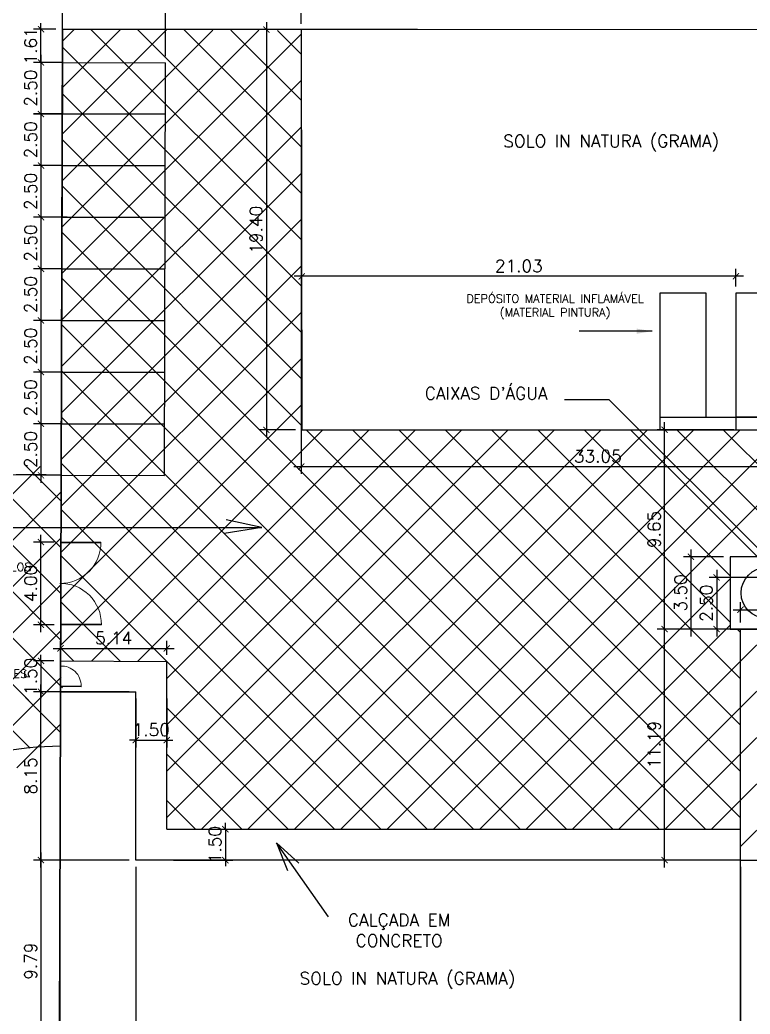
# Model space of a CAD drawing. Header units: millimetres. Extents: x 260 to 453, y 660 to 898.
# Drawn here: x 313.13 to 348.49, y 823.39 to 871.54 of the extents above; entities that cross this region are included whole.
import ezdxf

# ---------------------------------------------------------------- set-up
doc = ezdxf.new("R2010")
doc.units = ezdxf.units.MM
for name, pattern in [('CENTER2', [1.125, 0.75, -0.125, 0.125, -0.125]), ('CONTINU', [0]), ('JIS_02_2.0', [3, 2, -1])]:
    doc.linetypes.add(name, pattern=pattern)
for name, color, linetype in [('AR_COTAS', 1, 'Continuous'), ('AR_SÍMBOLOS', 1, 'Continuous'), ('CANT-PISO', 1, 'Continuous'), ('CANT-PISO CARROCAVEL COM TERRAPLENAGEM', 2, 'Continuous'), ('CANT-PROJ', 252, 'JIS_02_2.0'), ('T-TAPUME', 4, 'TAPUME'), ('texto', 2, 'Continuous')]:
    doc.layers.add(name, color=color, linetype=linetype)
doc.layers.add('CERCA', color=4, linetype='CENTER2', lineweight=30)
doc.layers.add('PORTAS', color=2, linetype='Continuous', lineweight=0)
doc.styles.add('ROMANS', font='romans.shx')
doc.linetypes.add('TAPUME', pattern='A,0.55,-0.15,["/",Standard,S=0.1,R=0,X=-0.025,Y=-0.05],-0.25', length=0.95)
doc.dimstyles.new('ESCALA 1.200', dxfattribs={"dimtxt": 0.6, "dimasz": 0.3, "dimexe": 0.36, "dimexo": 0.32, "dimgap": 0.2, "dimtad": 1, "dimzin": 4, "dimdsep": 46, "dimtxsty": 'ROMANS', "dimblk": 'ARCHTICK', "dimcen": 1.25, "dimdle": 0.36, "dimclrd": 256, "dimclre": 256, "dimclrt": 2, "dimazin": 0, "dimtfac": 1, "dimtix": 1, "dimtmove": 2, "dimatfit": 0, "dimldrblk": 'ARCHTICK', "dimfxl": 1, "dimtolj": 1, "dimtzin": 0, "dimlwd": -1, "dimlwe": -1, "dimarcsym": 0})

# ---------------------------------------------------------------- blocks, each defined once
blk = doc.blocks.new('_ArchTick')
at = {"color": 0, "const_width": 0.15}
blk.add_lwpolyline([(-0.5, -0.5), (0.5, 0.5)], dxfattribs=at)
blk = doc.blocks.new('*D223')
at = {"layer": 'AR_COTAS', "transparency": 16777216}
for p, q in [((314.153, 840.495), (314.153, 840.795)), ((314.78, 840.495), (313.793, 840.495)), ((314.153, 840.495), (314.153, 838.995)), ((314.78, 838.995), (313.793, 838.995)), ((314.153, 838.995), (314.153, 838.695))]:
    blk.add_line(p, q, dxfattribs=at)
at = {"layer": 'Defpoints', "color": 0, "transparency": 16777216}
for p in [(315.1, 840.495), (314.153, 838.995), (315.1, 838.995)]:
    blk.add_point(p, dxfattribs=at)
at = {"layer": 'AR_COTAS', "transparency": 16777216, "xscale": 0.3, "yscale": 0.3, "zscale": 0.3}
for p, rotation in [((314.153, 840.495), 270), ((314.153, 838.995), 90)]:
    blk.add_blockref('_ArchTick', p, dxfattribs=dict(at, rotation=rotation))
at = {"layer": 'AR_COTAS', "color": 2, "transparency": 16777216, "insert": (313.653, 839.745), "char_height": 0.6, "attachment_point": 5, "rotation": 90, "style": 'ROMANS'}
blk.add_mtext('\\A1;1.50', dxfattribs=at)
blk = doc.blocks.new('*D224')
at = {"layer": 'AR_COTAS', "transparency": 16777216}
for p, q in [((314.153, 841.886), (314.153, 846.606)), ((314.798, 846.246), (313.793, 846.246)), ((314.785, 842.246), (313.793, 842.246))]:
    blk.add_line(p, q, dxfattribs=at)
at = {"layer": 'Defpoints', "color": 0, "transparency": 16777216}
for p in [(314.153, 846.246), (315.118, 846.246), (315.105, 842.246)]:
    blk.add_point(p, dxfattribs=at)
at = {"layer": 'AR_COTAS', "transparency": 16777216, "xscale": 0.3, "yscale": 0.3, "zscale": 0.3}
for p, rotation in [((314.153, 846.246), 90), ((314.153, 842.246), 270)]:
    blk.add_blockref('_ArchTick', p, dxfattribs=dict(at, rotation=rotation))
at = {"layer": 'AR_COTAS', "color": 2, "transparency": 16777216, "insert": (313.653, 844.246), "char_height": 0.6, "attachment_point": 5, "rotation": 90, "style": 'ROMANS'}
blk.add_mtext('\\A1;4.00', dxfattribs=at)
blk = doc.blocks.new('*D203')
at = {"layer": 'AR_COTAS', "transparency": 16777216}
for p, q in [((314.152, 869.842), (314.152, 866.622)), ((315.15, 869.482), (313.792, 869.482)), ((315.142, 866.982), (313.792, 866.982))]:
    blk.add_line(p, q, dxfattribs=at)
at = {"layer": 'Defpoints', "color": 0, "transparency": 16777216}
for p in [(315.47, 869.482), (314.152, 866.982), (315.462, 866.982)]:
    blk.add_point(p, dxfattribs=at)
at = {"layer": 'AR_COTAS', "transparency": 16777216, "xscale": 0.3, "yscale": 0.3, "zscale": 0.3}
for p, rotation in [((314.152, 869.482), 90), ((314.152, 866.982), 270)]:
    blk.add_blockref('_ArchTick', p, dxfattribs=dict(at, rotation=rotation))
at = {"layer": 'AR_COTAS', "color": 2, "transparency": 16777216, "insert": (313.652, 868.232), "char_height": 0.6, "attachment_point": 5, "rotation": 90, "style": 'ROMANS'}
blk.add_mtext('\\A1;2.50', dxfattribs=at)
blk = doc.blocks.new('*D204')
at = {"layer": 'AR_COTAS', "transparency": 16777216}
for p, q in [((314.153, 867.34), (314.153, 864.12)), ((315.143, 866.98), (313.793, 866.98)), ((315.143, 864.48), (313.793, 864.48))]:
    blk.add_line(p, q, dxfattribs=at)
at = {"layer": 'Defpoints', "color": 0, "transparency": 16777216}
for p in [(315.463, 866.98), (314.153, 864.48), (315.463, 864.48)]:
    blk.add_point(p, dxfattribs=at)
at = {"layer": 'AR_COTAS', "transparency": 16777216, "xscale": 0.3, "yscale": 0.3, "zscale": 0.3}
for p, rotation in [((314.153, 866.98), 90), ((314.153, 864.48), 270)]:
    blk.add_blockref('_ArchTick', p, dxfattribs=dict(at, rotation=rotation))
at = {"layer": 'AR_COTAS', "color": 2, "transparency": 16777216, "insert": (313.653, 865.73), "char_height": 0.6, "attachment_point": 5, "rotation": 90, "style": 'ROMANS'}
blk.add_mtext('\\A1;2.50', dxfattribs=at)
blk = doc.blocks.new('*D205')
at = {"layer": 'AR_COTAS', "transparency": 16777216}
for p, q in [((314.152, 864.842), (314.152, 861.621)), ((315.134, 864.482), (313.792, 864.482)), ((315.416, 861.981), (313.792, 861.981))]:
    blk.add_line(p, q, dxfattribs=at)
at = {"layer": 'Defpoints', "color": 0, "transparency": 16777216}
for p in [(315.454, 864.482), (314.152, 861.981), (315.736, 861.981)]:
    blk.add_point(p, dxfattribs=at)
at = {"layer": 'AR_COTAS', "transparency": 16777216, "xscale": 0.3, "yscale": 0.3, "zscale": 0.3}
for p, rotation in [((314.152, 864.482), 90), ((314.152, 861.981), 270)]:
    blk.add_blockref('_ArchTick', p, dxfattribs=dict(at, rotation=rotation))
at = {"layer": 'AR_COTAS', "color": 2, "transparency": 16777216, "insert": (313.652, 863.232), "char_height": 0.6, "attachment_point": 5, "rotation": 90, "style": 'ROMANS'}
blk.add_mtext('\\A1;2.50', dxfattribs=at)
blk = doc.blocks.new('*D206')
at = {"layer": 'AR_COTAS', "transparency": 16777216}
for p, q in [((315.135, 861.98), (313.793, 861.98)), ((314.153, 862.34), (314.153, 859.12)), ((315.135, 859.48), (313.793, 859.48))]:
    blk.add_line(p, q, dxfattribs=at)
at = {"layer": 'Defpoints', "color": 0, "transparency": 16777216}
for p in [(315.455, 861.98), (314.153, 859.48), (315.455, 859.48)]:
    blk.add_point(p, dxfattribs=at)
at = {"layer": 'AR_COTAS', "transparency": 16777216, "xscale": 0.3, "yscale": 0.3, "zscale": 0.3}
for p, rotation in [((314.153, 861.98), 90), ((314.153, 859.48), 270)]:
    blk.add_blockref('_ArchTick', p, dxfattribs=dict(at, rotation=rotation))
at = {"layer": 'AR_COTAS', "color": 2, "transparency": 16777216, "insert": (313.653, 860.73), "char_height": 0.6, "attachment_point": 5, "rotation": 90, "style": 'ROMANS'}
blk.add_mtext('\\A1;2.50', dxfattribs=at)
blk = doc.blocks.new('*D207')
at = {"layer": 'AR_COTAS', "transparency": 16777216}
for p, q in [((314.152, 859.842), (314.152, 856.622)), ((315.119, 859.482), (313.792, 859.482)), ((315.111, 856.982), (313.792, 856.982))]:
    blk.add_line(p, q, dxfattribs=at)
at = {"layer": 'Defpoints', "color": 0, "transparency": 16777216}
for p in [(315.439, 859.482), (314.152, 856.982), (315.431, 856.982)]:
    blk.add_point(p, dxfattribs=at)
at = {"layer": 'AR_COTAS', "transparency": 16777216, "xscale": 0.3, "yscale": 0.3, "zscale": 0.3}
for p, rotation in [((314.152, 859.482), 90), ((314.152, 856.982), 270)]:
    blk.add_blockref('_ArchTick', p, dxfattribs=dict(at, rotation=rotation))
at = {"layer": 'AR_COTAS', "color": 2, "transparency": 16777216, "insert": (313.652, 858.232), "char_height": 0.6, "attachment_point": 5, "rotation": 90, "style": 'ROMANS'}
blk.add_mtext('\\A1;2.50', dxfattribs=at)
blk = doc.blocks.new('*D208')
at = {"layer": 'AR_COTAS', "transparency": 16777216}
for p, q in [((314.152, 857.342), (314.152, 854.122)), ((315.111, 856.982), (313.792, 856.982)), ((315.104, 854.482), (313.792, 854.482))]:
    blk.add_line(p, q, dxfattribs=at)
at = {"layer": 'Defpoints', "color": 0, "transparency": 16777216}
for p in [(315.431, 856.982), (314.152, 854.482), (315.424, 854.482)]:
    blk.add_point(p, dxfattribs=at)
at = {"layer": 'AR_COTAS', "transparency": 16777216, "xscale": 0.3, "yscale": 0.3, "zscale": 0.3}
for p, rotation in [((314.152, 856.982), 90), ((314.152, 854.482), 270)]:
    blk.add_blockref('_ArchTick', p, dxfattribs=dict(at, rotation=rotation))
at = {"layer": 'AR_COTAS', "color": 2, "transparency": 16777216, "insert": (313.652, 855.732), "char_height": 0.6, "attachment_point": 5, "rotation": 90, "style": 'ROMANS'}
blk.add_mtext('\\A1;2.50', dxfattribs=at)
blk = doc.blocks.new('*D209')
at = {"layer": 'AR_COTAS', "transparency": 16777216}
for p, q in [((314.152, 854.842), (314.152, 851.622)), ((315.104, 854.482), (313.792, 854.482)), ((315.096, 851.982), (313.792, 851.982))]:
    blk.add_line(p, q, dxfattribs=at)
at = {"layer": 'Defpoints', "color": 0, "transparency": 16777216}
for p in [(315.424, 854.482), (314.152, 851.982), (315.416, 851.982)]:
    blk.add_point(p, dxfattribs=at)
at = {"layer": 'AR_COTAS', "transparency": 16777216, "xscale": 0.3, "yscale": 0.3, "zscale": 0.3}
for p, rotation in [((314.152, 854.482), 90), ((314.152, 851.982), 270)]:
    blk.add_blockref('_ArchTick', p, dxfattribs=dict(at, rotation=rotation))
at = {"layer": 'AR_COTAS', "color": 2, "transparency": 16777216, "insert": (313.652, 853.232), "char_height": 0.6, "attachment_point": 5, "rotation": 90, "style": 'ROMANS'}
blk.add_mtext('\\A1;2.50', dxfattribs=at)
blk = doc.blocks.new('*D210')
at = {"layer": 'AR_COTAS', "transparency": 16777216}
for p, q in [((314.152, 852.342), (314.152, 849.122)), ((315.096, 851.982), (313.792, 851.982)), ((315.088, 849.482), (313.792, 849.482))]:
    blk.add_line(p, q, dxfattribs=at)
at = {"layer": 'Defpoints', "color": 0, "transparency": 16777216}
for p in [(315.416, 851.982), (314.152, 849.482), (315.408, 849.482)]:
    blk.add_point(p, dxfattribs=at)
at = {"layer": 'AR_COTAS', "transparency": 16777216, "xscale": 0.3, "yscale": 0.3, "zscale": 0.3}
for p, rotation in [((314.152, 851.982), 90), ((314.152, 849.482), 270)]:
    blk.add_blockref('_ArchTick', p, dxfattribs=dict(at, rotation=rotation))
at = {"layer": 'AR_COTAS', "color": 2, "transparency": 16777216, "insert": (313.652, 850.732), "char_height": 0.6, "attachment_point": 5, "rotation": 90, "style": 'ROMANS'}
blk.add_mtext('\\A1;2.50', dxfattribs=at)
blk = doc.blocks.new('*D211')
at = {"layer": 'AR_COTAS', "transparency": 16777216}
for p, q in [((314.829, 872.636), (320.549, 872.636)), ((315.189, 869.801), (315.189, 872.996)), ((320.189, 869.786), (320.189, 872.996))]:
    blk.add_line(p, q, dxfattribs=at)
at = {"layer": 'Defpoints', "color": 0, "transparency": 16777216}
for p in [(320.189, 872.636), (315.189, 869.481), (320.189, 869.466)]:
    blk.add_point(p, dxfattribs=at)
at = {"layer": 'AR_COTAS', "transparency": 16777216, "xscale": 0.3, "yscale": 0.3, "zscale": 0.3, "rotation": 180}
blk.add_blockref('_ArchTick', (315.189, 872.636), dxfattribs=at)
at = {"layer": 'AR_COTAS', "transparency": 16777216, "xscale": 0.3, "yscale": 0.3, "zscale": 0.3}
blk.add_blockref('_ArchTick', (320.189, 872.636), dxfattribs=at)
at = {"layer": 'AR_COTAS', "color": 2, "transparency": 16777216, "insert": (317.689, 873.136), "char_height": 0.6, "attachment_point": 5, "style": 'ROMANS'}
blk.add_mtext('\\A1;5.00', dxfattribs=at)
blk = doc.blocks.new('*D225')
at = {"layer": 'AR_COTAS', "transparency": 16777216}
for p, q in [((314.874, 871.086), (313.793, 871.086)), ((314.153, 871.086), (314.153, 871.386)), ((314.153, 869.48), (314.153, 871.086)), ((315.151, 869.48), (313.793, 869.48)), ((314.153, 869.48), (314.153, 869.18))]:
    blk.add_line(p, q, dxfattribs=at)
at = {"layer": 'Defpoints', "color": 0, "transparency": 16777216}
for p in [(314.153, 871.086), (315.194, 871.086), (315.471, 869.48)]:
    blk.add_point(p, dxfattribs=at)
at = {"layer": 'AR_COTAS', "transparency": 16777216, "xscale": 0.3, "yscale": 0.3, "zscale": 0.3}
for p, rotation in [((314.153, 871.086), 270), ((314.153, 869.48), 90)]:
    blk.add_blockref('_ArchTick', p, dxfattribs=dict(at, rotation=rotation))
at = {"layer": 'AR_COTAS', "color": 2, "transparency": 16777216, "insert": (313.653, 870.283), "char_height": 0.6, "attachment_point": 5, "rotation": 90, "style": 'ROMANS'}
blk.add_mtext('\\A1;1.61', dxfattribs=at)
blk = doc.blocks.new('*D229')
at = {"layer": 'AR_COTAS', "transparency": 16777216}
for p, q in [((325.069, 871.435), (325.069, 851.317)), ((326.432, 871.075), (324.709, 871.075)), ((326.471, 851.677), (324.709, 851.677))]:
    blk.add_line(p, q, dxfattribs=at)
at = {"layer": 'Defpoints', "color": 0, "transparency": 16777216}
for p in [(326.752, 871.075), (325.069, 851.677), (326.791, 851.677)]:
    blk.add_point(p, dxfattribs=at)
at = {"layer": 'AR_COTAS', "transparency": 16777216, "xscale": 0.3, "yscale": 0.3, "zscale": 0.3}
for p, rotation in [((325.069, 871.075), 90), ((325.069, 851.677), 270)]:
    blk.add_blockref('_ArchTick', p, dxfattribs=dict(at, rotation=rotation))
at = {"layer": 'AR_COTAS', "color": 2, "transparency": 16777216, "insert": (324.569, 861.376), "char_height": 0.6, "attachment_point": 5, "rotation": 90, "style": 'ROMANS'}
blk.add_mtext('\\A1;19.40', dxfattribs=at)
blk = doc.blocks.new('*D230')
at = {"layer": 'AR_COTAS', "transparency": 16777216}
for p, q in [((326.752, 870.707), (326.752, 849.547)), ((359.802, 851.361), (359.802, 849.547)), ((326.392, 849.907), (360.162, 849.907))]:
    blk.add_line(p, q, dxfattribs=at)
at = {"layer": 'Defpoints', "color": 0, "transparency": 16777216}
for p in [(326.752, 871.027), (359.802, 851.681, 0.4), (359.802, 849.907)]:
    blk.add_point(p, dxfattribs=at)
at = {"layer": 'AR_COTAS', "transparency": 16777216, "xscale": 0.3, "yscale": 0.3, "zscale": 0.3, "rotation": 180}
blk.add_blockref('_ArchTick', (326.752, 849.907), dxfattribs=at)
at = {"layer": 'AR_COTAS', "transparency": 16777216, "xscale": 0.3, "yscale": 0.3, "zscale": 0.3}
blk.add_blockref('_ArchTick', (359.802, 849.907), dxfattribs=at)
at = {"layer": 'AR_COTAS', "color": 2, "transparency": 16777216, "insert": (341.115, 850.407), "char_height": 0.6, "attachment_point": 5, "style": 'ROMANS'}
blk.add_mtext('\\A1;33.05', dxfattribs=at)
blk = doc.blocks.new('*D215')
at = {"layer": 'AR_COTAS', "transparency": 16777216}
for p, q in [((315.194, 871.406), (315.194, 874.606)), ((326.752, 871.347), (326.752, 874.606)), ((314.834, 874.246), (327.112, 874.246))]:
    blk.add_line(p, q, dxfattribs=at)
at = {"layer": 'Defpoints', "color": 0, "transparency": 16777216}
for p in [(326.752, 874.246), (315.194, 871.086), (326.752, 871.027)]:
    blk.add_point(p, dxfattribs=at)
at = {"layer": 'AR_COTAS', "transparency": 16777216, "xscale": 0.3, "yscale": 0.3, "zscale": 0.3, "rotation": 180}
blk.add_blockref('_ArchTick', (315.194, 874.246), dxfattribs=at)
at = {"layer": 'AR_COTAS', "transparency": 16777216, "xscale": 0.3, "yscale": 0.3, "zscale": 0.3}
blk.add_blockref('_ArchTick', (326.752, 874.246), dxfattribs=at)
at = {"layer": 'AR_COTAS', "color": 2, "transparency": 16777216, "insert": (320.973, 874.746), "char_height": 0.6, "attachment_point": 5, "style": 'ROMANS'}
blk.add_mtext('\\A1;11.56', dxfattribs=at)
blk = doc.blocks.new('*D216')
at = {"layer": 'AR_COTAS', "transparency": 16777216}
for p, q in [((319.829, 872.636), (327.112, 872.636)), ((320.189, 869.786), (320.189, 872.996)), ((326.752, 871.349), (326.752, 872.996))]:
    blk.add_line(p, q, dxfattribs=at)
at = {"layer": 'Defpoints', "color": 0, "transparency": 16777216}
for p in [(326.752, 872.636), (326.752, 871.029), (320.189, 869.466)]:
    blk.add_point(p, dxfattribs=at)
at = {"layer": 'AR_COTAS', "transparency": 16777216, "xscale": 0.3, "yscale": 0.3, "zscale": 0.3, "rotation": 180}
blk.add_blockref('_ArchTick', (320.189, 872.636), dxfattribs=at)
at = {"layer": 'AR_COTAS', "transparency": 16777216, "xscale": 0.3, "yscale": 0.3, "zscale": 0.3}
blk.add_blockref('_ArchTick', (326.752, 872.636), dxfattribs=at)
at = {"layer": 'AR_COTAS', "color": 2, "transparency": 16777216, "insert": (323.47, 873.136), "char_height": 0.6, "attachment_point": 5, "style": 'ROMANS'}
blk.add_mtext('\\A1;6.56', dxfattribs=at)
blk = doc.blocks.new('*D218')
at = {"layer": 'AR_COTAS', "transparency": 16777216}
for p, q in [((318.744, 830.526), (318.744, 819.097)), ((348.026, 830.526), (348.026, 819.097)), ((318.384, 819.457), (348.386, 819.457))]:
    blk.add_line(p, q, dxfattribs=at)
at = {"layer": 'Defpoints', "color": 0, "transparency": 16777216}
for p in [(318.744, 830.846), (348.026, 830.846, -597.522), (348.026, 819.457)]:
    blk.add_point(p, dxfattribs=at)
at = {"layer": 'AR_COTAS', "transparency": 16777216, "xscale": 0.3, "yscale": 0.3, "zscale": 0.3, "rotation": 180}
blk.add_blockref('_ArchTick', (318.744, 819.457), dxfattribs=at)
at = {"layer": 'AR_COTAS', "transparency": 16777216, "xscale": 0.3, "yscale": 0.3, "zscale": 0.3}
blk.add_blockref('_ArchTick', (348.026, 819.457), dxfattribs=at)
at = {"layer": 'AR_COTAS', "color": 2, "transparency": 16777216, "insert": (333.385, 819.957), "char_height": 0.6, "attachment_point": 5, "style": 'ROMANS'}
blk.add_mtext('\\A1;29.28', dxfattribs=at)
blk = doc.blocks.new('*D239')
at = {"layer": 'AR_COTAS', "transparency": 16777216}
for p, q in [((315.07, 830.466), (315.07, 819.097)), ((318.744, 830.526), (318.744, 819.097)), ((319.104, 819.457), (314.71, 819.457))]:
    blk.add_line(p, q, dxfattribs=at)
at = {"layer": 'Defpoints', "color": 0, "transparency": 16777216}
for p in [(315.07, 830.786), (318.744, 830.846), (315.07, 819.457)]:
    blk.add_point(p, dxfattribs=at)
at = {"layer": 'AR_COTAS', "transparency": 16777216, "xscale": 0.3, "yscale": 0.3, "zscale": 0.3, "rotation": 180}
blk.add_blockref('_ArchTick', (315.07, 819.457), dxfattribs=at)
at = {"layer": 'AR_COTAS', "transparency": 16777216, "xscale": 0.3, "yscale": 0.3, "zscale": 0.3}
blk.add_blockref('_ArchTick', (318.744, 819.457), dxfattribs=at)
at = {"layer": 'AR_COTAS', "color": 2, "transparency": 16777216, "insert": (316.907, 819.957), "char_height": 0.6, "attachment_point": 5, "style": 'ROMANS'}
blk.add_mtext('\\A1;3.67', dxfattribs=at)
blk = doc.blocks.new('*D240')
at = {"layer": 'AR_COTAS', "transparency": 16777216}
for p, q in [((314.153, 830.486), (314.153, 839.355)), ((318.424, 838.995), (313.793, 838.995)), ((318.424, 830.846), (313.793, 830.846))]:
    blk.add_line(p, q, dxfattribs=at)
at = {"layer": 'Defpoints', "color": 0, "transparency": 16777216}
for p in [(314.153, 838.995), (318.744, 838.995), (318.744, 830.846)]:
    blk.add_point(p, dxfattribs=at)
at = {"layer": 'AR_COTAS', "transparency": 16777216, "xscale": 0.3, "yscale": 0.3, "zscale": 0.3}
for p, rotation in [((314.153, 838.995), 90), ((314.153, 830.846), 270)]:
    blk.add_blockref('_ArchTick', p, dxfattribs=dict(at, rotation=rotation))
at = {"layer": 'AR_COTAS', "color": 2, "transparency": 16777216, "insert": (313.653, 834.921), "char_height": 0.6, "attachment_point": 5, "rotation": 90, "style": 'ROMANS'}
blk.add_mtext('\\A1;8.15', dxfattribs=at)
blk = doc.blocks.new('*D241')
at = {"layer": 'AR_COTAS', "transparency": 16777216}
for p, q in [((315.1, 840.815), (315.1, 841.459)), ((320.244, 840.788), (320.244, 841.459)), ((314.74, 841.099), (320.604, 841.099))]:
    blk.add_line(p, q, dxfattribs=at)
at = {"layer": 'Defpoints', "color": 0, "transparency": 16777216}
for p in [(320.244, 841.099), (315.1, 840.495), (320.244, 840.468)]:
    blk.add_point(p, dxfattribs=at)
at = {"layer": 'AR_COTAS', "transparency": 16777216, "xscale": 0.3, "yscale": 0.3, "zscale": 0.3, "rotation": 180}
blk.add_blockref('_ArchTick', (315.1, 841.099), dxfattribs=at)
at = {"layer": 'AR_COTAS', "transparency": 16777216, "xscale": 0.3, "yscale": 0.3, "zscale": 0.3}
blk.add_blockref('_ArchTick', (320.244, 841.099), dxfattribs=at)
at = {"layer": 'AR_COTAS', "color": 2, "transparency": 16777216, "insert": (317.672, 841.599), "char_height": 0.6, "attachment_point": 5, "style": 'ROMANS'}
blk.add_mtext('\\A1;5.14', dxfattribs=at)
blk = doc.blocks.new('*D242')
at = {"layer": 'AR_COTAS', "transparency": 16777216}
for p, q in [((318.744, 838.675), (318.744, 836.298)), ((320.244, 838.675), (320.244, 836.298)), ((318.744, 836.658), (318.444, 836.658)), ((318.744, 836.658), (320.244, 836.658)), ((320.244, 836.658), (320.544, 836.658))]:
    blk.add_line(p, q, dxfattribs=at)
at = {"layer": 'Defpoints', "color": 0, "transparency": 16777216}
for p in [(318.744, 838.995), (320.244, 838.995), (320.244, 836.658)]:
    blk.add_point(p, dxfattribs=at)
at = {"layer": 'AR_COTAS', "transparency": 16777216, "xscale": 0.3, "yscale": 0.3, "zscale": 0.3}
blk.add_blockref('_ArchTick', (318.744, 836.658), dxfattribs=at)
at = {"layer": 'AR_COTAS', "transparency": 16777216, "xscale": 0.3, "yscale": 0.3, "zscale": 0.3, "rotation": 180}
blk.add_blockref('_ArchTick', (320.244, 836.658), dxfattribs=at)
at = {"layer": 'AR_COTAS', "color": 2, "transparency": 16777216, "insert": (319.494, 837.158), "char_height": 0.6, "attachment_point": 5, "style": 'ROMANS'}
blk.add_mtext('\\A1;1.50', dxfattribs=at)
blk = doc.blocks.new('*D219')
at = {"layer": 'AR_COTAS', "transparency": 16777216}
for p, q in [((315.07, 830.526), (315.07, 817.825)), ((348.026, 830.526), (348.026, 817.825)), ((314.71, 818.185), (348.386, 818.185))]:
    blk.add_line(p, q, dxfattribs=at)
at = {"layer": 'Defpoints', "color": 0, "transparency": 16777216}
for p in [(315.07, 830.846), (348.026, 830.846, -597.522), (348.026, 818.185)]:
    blk.add_point(p, dxfattribs=at)
at = {"layer": 'AR_COTAS', "transparency": 16777216, "xscale": 0.3, "yscale": 0.3, "zscale": 0.3, "rotation": 180}
blk.add_blockref('_ArchTick', (315.07, 818.185), dxfattribs=at)
at = {"layer": 'AR_COTAS', "transparency": 16777216, "xscale": 0.3, "yscale": 0.3, "zscale": 0.3}
blk.add_blockref('_ArchTick', (348.026, 818.185), dxfattribs=at)
at = {"layer": 'AR_COTAS', "color": 2, "transparency": 16777216, "insert": (331.548, 818.685), "char_height": 0.6, "attachment_point": 5, "style": 'ROMANS'}
blk.add_mtext('\\A1;32.96', dxfattribs=at)
blk = doc.blocks.new('*D220')
at = {"layer": 'AR_COTAS', "transparency": 16777216}
for p, q in [((314.153, 831.206), (314.153, 820.696)), ((318.424, 830.846), (313.793, 830.846)), ((314.72, 821.056), (313.793, 821.056))]:
    blk.add_line(p, q, dxfattribs=at)
at = {"layer": 'Defpoints', "color": 0, "transparency": 16777216}
for p in [(318.744, 830.846), (314.153, 821.056), (315.04, 821.056)]:
    blk.add_point(p, dxfattribs=at)
at = {"layer": 'AR_COTAS', "transparency": 16777216, "xscale": 0.3, "yscale": 0.3, "zscale": 0.3}
for p, rotation in [((314.153, 830.846), 90), ((314.153, 821.056), 270)]:
    blk.add_blockref('_ArchTick', p, dxfattribs=dict(at, rotation=rotation))
at = {"layer": 'AR_COTAS', "color": 2, "transparency": 16777216, "insert": (313.653, 825.951), "char_height": 0.6, "attachment_point": 5, "rotation": 90, "style": 'ROMANS'}
blk.add_mtext('\\A1;9.79', dxfattribs=at)
blk = doc.blocks.new('*D243')
at = {"layer": 'AR_COTAS', "transparency": 16777216}
for p, q in [((344.344, 830.486), (344.344, 842.396)), ((347.706, 842.036), (343.984, 842.036)), ((347.706, 830.846), (343.984, 830.846))]:
    blk.add_line(p, q, dxfattribs=at)
at = {"layer": 'Defpoints', "color": 0, "transparency": 16777216}
for p in [(344.344, 842.036), (348.026, 842.036, -597.522), (348.026, 830.846, -597.522)]:
    blk.add_point(p, dxfattribs=at)
at = {"layer": 'AR_COTAS', "transparency": 16777216, "xscale": 0.3, "yscale": 0.3, "zscale": 0.3}
for p, rotation in [((344.344, 842.036), 90), ((344.344, 830.846), 270)]:
    blk.add_blockref('_ArchTick', p, dxfattribs=dict(at, rotation=rotation))
at = {"layer": 'AR_COTAS', "color": 2, "transparency": 16777216, "insert": (343.844, 836.441), "char_height": 0.6, "attachment_point": 5, "rotation": 90, "style": 'ROMANS'}
blk.add_mtext('\\A1;11.19', dxfattribs=at)
blk = doc.blocks.new('*D244')
at = {"layer": 'AR_COTAS', "transparency": 16777216}
for p, q in [((344.344, 841.676), (344.344, 852.048)), ((347.701, 851.688), (343.984, 851.688)), ((347.706, 842.036), (343.984, 842.036))]:
    blk.add_line(p, q, dxfattribs=at)
at = {"layer": 'Defpoints', "color": 0, "transparency": 16777216}
for p in [(344.344, 851.688), (348.021, 851.688), (348.026, 842.036, -597.522)]:
    blk.add_point(p, dxfattribs=at)
at = {"layer": 'AR_COTAS', "transparency": 16777216, "xscale": 0.3, "yscale": 0.3, "zscale": 0.3}
for p, rotation in [((344.344, 851.688), 90), ((344.344, 842.036), 270)]:
    blk.add_blockref('_ArchTick', p, dxfattribs=dict(at, rotation=rotation))
at = {"layer": 'AR_COTAS', "color": 2, "transparency": 16777216, "insert": (343.844, 846.862), "char_height": 0.6, "attachment_point": 5, "rotation": 90, "style": 'ROMANS'}
blk.add_mtext('\\A1;9.65', dxfattribs=at)
blk = doc.blocks.new('*D245')
at = {"layer": 'AR_COTAS', "transparency": 16777216}
for p, q in [((348.026, 842.356), (348.026, 843.333)), ((398.881, 842.356), (398.881, 843.333)), ((347.666, 842.973), (399.241, 842.973))]:
    blk.add_line(p, q, dxfattribs=at)
at = {"layer": 'Defpoints', "color": 0, "transparency": 16777216}
for p in [(398.881, 842.973), (348.026, 842.036, -597.522), (398.881, 842.036, -597.522)]:
    blk.add_point(p, dxfattribs=at)
at = {"layer": 'AR_COTAS', "transparency": 16777216, "xscale": 0.3, "yscale": 0.3, "zscale": 0.3, "rotation": 180}
blk.add_blockref('_ArchTick', (348.026, 842.973), dxfattribs=at)
at = {"layer": 'AR_COTAS', "transparency": 16777216, "xscale": 0.3, "yscale": 0.3, "zscale": 0.3}
blk.add_blockref('_ArchTick', (398.881, 842.973), dxfattribs=at)
at = {"layer": 'AR_COTAS', "color": 2, "transparency": 16777216, "insert": (373.454, 843.473), "char_height": 0.6, "attachment_point": 5, "style": 'ROMANS'}
blk.add_mtext('\\A1;50.86', dxfattribs=at)
blk = doc.blocks.new('*D247')
at = {"layer": 'AR_COTAS', "transparency": 16777216}
for p, q in [((348.026, 830.526), (348.026, 819.097)), ((381.901, 830.526), (381.901, 819.097)), ((347.666, 819.457), (382.261, 819.457))]:
    blk.add_line(p, q, dxfattribs=at)
at = {"layer": 'Defpoints', "color": 0, "transparency": 16777216}
for p in [(348.026, 830.846), (381.901, 830.846, -597.522), (381.901, 819.457)]:
    blk.add_point(p, dxfattribs=at)
at = {"layer": 'AR_COTAS', "transparency": 16777216, "xscale": 0.3, "yscale": 0.3, "zscale": 0.3, "rotation": 180}
blk.add_blockref('_ArchTick', (348.026, 819.457), dxfattribs=at)
at = {"layer": 'AR_COTAS', "transparency": 16777216, "xscale": 0.3, "yscale": 0.3, "zscale": 0.3}
blk.add_blockref('_ArchTick', (381.901, 819.457), dxfattribs=at)
at = {"layer": 'AR_COTAS', "color": 2, "transparency": 16777216, "insert": (364.964, 819.957), "char_height": 0.6, "attachment_point": 5, "style": 'ROMANS'}
blk.add_mtext('\\A1;33.88', dxfattribs=at)
blk = doc.blocks.new('*D249')
at = {"layer": 'AR_COTAS', "transparency": 16777216}
for p, q in [((323.081, 832.345), (323.081, 832.645)), ((320.564, 832.345), (323.441, 832.345)), ((323.081, 832.345), (323.081, 830.846)), ((320.564, 830.846), (323.441, 830.846)), ((323.081, 830.846), (323.081, 830.546))]:
    blk.add_line(p, q, dxfattribs=at)
at = {"layer": 'Defpoints', "color": 0, "transparency": 16777216}
for p in [(320.244, 832.345), (320.244, 830.846), (323.081, 830.846)]:
    blk.add_point(p, dxfattribs=at)
at = {"layer": 'AR_COTAS', "transparency": 16777216, "xscale": 0.3, "yscale": 0.3, "zscale": 0.3}
for p, rotation in [((323.081, 832.345), 270), ((323.081, 830.846), 90)]:
    blk.add_blockref('_ArchTick', p, dxfattribs=dict(at, rotation=rotation))
at = {"layer": 'AR_COTAS', "color": 2, "transparency": 16777216, "insert": (322.581, 831.595), "char_height": 0.6, "attachment_point": 5, "rotation": 90, "style": 'ROMANS'}
blk.add_mtext('\\A1;1.50', dxfattribs=at)
blk = doc.blocks.new('*D250')
at = {"layer": 'AR_COTAS', "transparency": 16777216}
for p, q in [((348.165, 859.119), (326.418, 859.119)), ((326.778, 858.58), (326.778, 859.479)), ((347.805, 858.622), (347.805, 859.479))]:
    blk.add_line(p, q, dxfattribs=at)
at = {"layer": 'Defpoints', "color": 0, "transparency": 16777216}
for p in [(326.778, 859.119), (326.778, 858.26), (347.805, 858.302, 0.4)]:
    blk.add_point(p, dxfattribs=at)
at = {"layer": 'AR_COTAS', "transparency": 16777216, "xscale": 0.3, "yscale": 0.3, "zscale": 0.3, "rotation": 180}
blk.add_blockref('_ArchTick', (326.778, 859.119), dxfattribs=at)
at = {"layer": 'AR_COTAS', "transparency": 16777216, "xscale": 0.3, "yscale": 0.3, "zscale": 0.3}
blk.add_blockref('_ArchTick', (347.805, 859.119), dxfattribs=at)
at = {"layer": 'AR_COTAS', "color": 2, "transparency": 16777216, "insert": (337.291, 859.619), "char_height": 0.6, "attachment_point": 5, "style": 'ROMANS'}
blk.add_mtext('\\A1;21.03', dxfattribs=at)
blk = doc.blocks.new('*D252')
at = {"layer": 'AR_COTAS', "transparency": 16777216}
for p, q in [((346.87, 844.896), (346.87, 841.676)), ((350.706, 844.536), (346.51, 844.536)), ((355.706, 842.036), (346.51, 842.036))]:
    blk.add_line(p, q, dxfattribs=at)
at = {"layer": 'Defpoints', "color": 0, "transparency": 16777216}
for p in [(351.026, 844.536, -597.522), (346.87, 842.036), (356.026, 842.036, -597.522)]:
    blk.add_point(p, dxfattribs=at)
at = {"layer": 'AR_COTAS', "transparency": 16777216, "xscale": 0.3, "yscale": 0.3, "zscale": 0.3}
for p, rotation in [((346.87, 844.536), 90), ((346.87, 842.036), 270)]:
    blk.add_blockref('_ArchTick', p, dxfattribs=dict(at, rotation=rotation))
at = {"layer": 'AR_COTAS', "color": 2, "transparency": 16777216, "insert": (346.37, 843.286), "char_height": 0.6, "attachment_point": 5, "rotation": 90, "style": 'ROMANS'}
blk.add_mtext('\\A1;2.50', dxfattribs=at)
blk = doc.blocks.new('*D253')
at = {"layer": 'AR_COTAS', "transparency": 16777216}
for p, q in [((345.626, 845.896), (345.626, 841.676)), ((347.206, 845.536), (345.266, 845.536)), ((347.206, 842.036), (345.266, 842.036))]:
    blk.add_line(p, q, dxfattribs=at)
at = {"layer": 'Defpoints', "color": 0, "transparency": 16777216}
for p in [(347.526, 845.536, -597.522), (345.626, 842.036), (347.526, 842.036, -597.522)]:
    blk.add_point(p, dxfattribs=at)
at = {"layer": 'AR_COTAS', "transparency": 16777216, "xscale": 0.3, "yscale": 0.3, "zscale": 0.3}
for p, rotation in [((345.626, 845.536), 90), ((345.626, 842.036), 270)]:
    blk.add_blockref('_ArchTick', p, dxfattribs=dict(at, rotation=rotation))
at = {"layer": 'AR_COTAS', "color": 2, "transparency": 16777216, "insert": (345.126, 843.786), "char_height": 0.6, "attachment_point": 5, "rotation": 90, "style": 'ROMANS'}
blk.add_mtext('\\A1;3.50', dxfattribs=at)

msp = doc.modelspace()

# ---------------------------------------------------------------- hatches: boundary and pattern name
at = {"layer": 'CANT-PISO'}
h = msp.add_hatch(dxfattribs=at)
h.set_pattern_fill('ANSI31', color=4, scale=0.5)
h.set_pattern_definition([(45, (-302.3468, 1424.892), (-1.122532, 1.122532), [])])
h.paths.add_polyline_path([(398.881, 842.036), (351.026, 842.036), (351.026, 842.036), (348.026, 842.036), (348.026, 836.441), (398.881, 836.441)])
h.paths.add_polyline_path([(398.881, 836.441), (348.026, 836.441), (348.026, 830.846), (381.901, 830.846), (381.901, 833.306), (398.881, 833.306)])

# ---------------------------------------------------------------- linework, layer by layer
at = {"layer": 'AR_COTAS', "color": 1}
msp.add_line((343.744, 856.461, 0.4), (340.206, 856.461, 0.4), dxfattribs=at)
at = {"layer": 'AR_COTAS'}
for p, q in [((324.853, 846.96), (323.127, 847.325)), ((304.053, 846.96), (324.853, 846.96)), ((324.853, 846.96), (323.02, 846.658)), ((328.076, 828.106), (325.558, 831.689)), ((325.558, 831.689), (326.089, 830.347)), ((325.558, 831.689), (326.63, 830.696))]:
    msp.add_line(p, q, dxfattribs=at)
for centre, radius, start, end in [((313.793, 821.056), 28.457, 87.3114, 179.9339), ((315.07, 821.086), 15.27, 89.9357, 179.9889), ((327.787, 808.003), 31.067, 114.128, 114.1283)]:
    msp.add_arc(centre, radius, start, end, dxfattribs=at)
at = {"layer": 'AR_SÍMBOLOS', "color": 1}
for p, q in [((341.672, 853.14, -597.522), (339.498, 853.14, -597.522)), ((349.276, 845.536, -597.522), (341.672, 853.14, -597.522))]:
    msp.add_line(p, q, dxfattribs=at)
msp.add_solid([(342.994, 856.586, 0.4), (343.744, 856.461, 0.4), (342.994, 856.336, 0.4)], dxfattribs=at)
at = {"layer": 'CANT-PISO'}
for p, q in [((315.189, 869.481), (315.128, 849.481)), ((315.189, 869.481), (320.189, 869.466)), ((320.128, 849.466), (320.189, 869.466)), ((320.181, 866.966), (315.181, 866.981)), ((315.181, 866.981), (320.181, 866.966)), ((320.174, 864.466), (315.174, 864.481)), ((315.174, 864.481), (320.174, 864.466)), ((320.166, 861.966), (315.166, 861.981)), ((315.166, 861.981), (320.166, 861.966)), ((320.158, 859.466), (315.158, 859.481)), ((315.158, 859.481), (320.158, 859.466)), ((320.151, 856.966), (315.151, 856.981)), ((315.151, 856.981), (320.151, 856.966)), ((320.143, 854.466), (315.143, 854.481)), ((315.143, 854.481), (320.143, 854.466)), ((315.135, 851.981), (320.135, 851.966)), ((320.135, 851.966), (315.135, 851.981)), ((315.128, 849.481), (320.128, 849.466)), ((315.1, 840.495), (320.244, 840.468)), ((320.244, 832.345), (320.244, 840.468)), ((315.102, 838.995), (318.744, 838.995)), ((318.744, 830.846), (318.744, 838.995)), ((320.244, 832.345), (348.026, 832.345)), ((348.026, 830.846), (318.744, 830.846)), ((348.026, 822.696), (348.026, 830.846))]:
    msp.add_line(p, q, dxfattribs=at)
at = {"layer": 'CANT-PISO', "color": 4}
for p, q in [((398.881, 842.036, -597.522), (348.026, 842.036, -597.522)), ((348.026, 830.846, -597.522), (348.026, 842.036, -597.522)), ((348.026, 830.846, -597.522), (381.901, 830.846, -597.522))]:
    msp.add_line(p, q, dxfattribs=at)
at = {"layer": 'CANT-PISO', "color": 4, "elevation": 0.4}
for points in [[(346.362, 852.302), (346.366, 858.302), (346.366, 858.302), (344.116, 858.303), (344.116, 858.303), (344.112, 852.303)], [(350.052, 852.301), (350.055, 858.301), (350.055, 858.301), (347.805, 858.302), (347.805, 858.302), (347.802, 852.302)]]:
    msp.add_lwpolyline(points, close=True, dxfattribs=at)
at = {"layer": 'CANT-PISO', "color": 3, "elevation": -597.522}
msp.add_lwpolyline([(351.026, 845.536), (347.526, 845.536), (347.526, 842.036), (351.026, 842.036), (351.026, 845.536)], dxfattribs=at)
at = {"layer": 'CANT-PISO CARROCAVEL COM TERRAPLENAGEM', "color": 1, "linetype": 'Continuous'}
for p, q in [((315.192, 870.508), (315.768, 871.083)), ((315.158, 859.248), (326.752, 870.842)), ((315.164, 861.5), (324.703, 871.038)), ((315.171, 863.752), (322.469, 871.049)), ((315.178, 866.004), (320.235, 871.06)), ((315.185, 868.256), (318.001, 871.072)), ((326.772, 860.88), (316.573, 871.079)), ((326.768, 863.129), (318.83, 871.067)), ((326.763, 865.379), (321.086, 871.056)), ((326.759, 867.628), (323.343, 871.045)), ((326.754, 869.878), (325.599, 871.033)), ((326.777, 858.63), (315.191, 870.216)), ((315.151, 856.996), (326.757, 868.602)), ((326.781, 856.381), (315.184, 867.978)), ((315.144, 854.744), (326.761, 866.361)), ((326.786, 854.131), (315.177, 865.739)), ((315.137, 852.492), (326.766, 864.121)), ((326.791, 851.881), (315.171, 863.501)), ((315.13, 850.24), (326.77, 861.88)), ((344.082, 832.345), (315.164, 861.263)), ((315.123, 847.988), (326.775, 859.64)), ((341.837, 832.345), (315.157, 859.025)), ((315.116, 845.736), (326.779, 857.399)), ((339.592, 832.345), (315.15, 856.787)), ((315.109, 843.484), (326.784, 855.159)), ((337.347, 832.345), (315.143, 854.548)), ((315.102, 841.232), (326.788, 852.918)), ((335.102, 832.345), (315.136, 852.31)), ((316.603, 840.487), (327.793, 851.677)), ((318.836, 840.476), (330.039, 851.678)), ((320.244, 832.903), (339.024, 851.683)), ((320.244, 835.148), (336.778, 851.682)), ((320.244, 837.393), (334.532, 851.681)), ((320.244, 839.638), (332.285, 851.68)), ((321.931, 832.345), (341.271, 851.685)), ((324.176, 832.345), (343.517, 851.686)), ((326.421, 832.345), (345.763, 851.687)), ((346.327, 832.345), (326.995, 851.677)), ((328.666, 832.345), (348.009, 851.688)), ((348.026, 832.891), (329.239, 851.678)), ((330.911, 832.345), (350.256, 851.69)), ((348.026, 835.136), (331.483, 851.679)), ((333.156, 832.345), (352.502, 851.691)), ((348.026, 837.381), (333.727, 851.68)), ((348.026, 839.626), (335.97, 851.682)), ((347.526, 842.371), (338.214, 851.683)), ((347.526, 844.616), (340.458, 851.684)), ((348.852, 845.536), (342.702, 851.685)), ((352.097, 844.536), (344.946, 851.687)), ((354.342, 844.536), (347.19, 851.688)), ((294.93, 830.733), (314.106, 849.91)), ((315.124, 848.231), (313.364, 849.991)), ((332.856, 832.345), (315.129, 850.072)), ((315.117, 845.993), (311.676, 849.434)), ((315.11, 843.755), (309.655, 849.21)), ((297.175, 830.733), (315.125, 848.683)), ((315.103, 841.517), (307.755, 848.865)), ((315.188, 839.187), (305.961, 848.414)), ((315.089, 837.041), (304.261, 847.869)), ((314.749, 837.381), (304.261, 847.869)), ((330.611, 832.345), (315.123, 847.834)), ((313.626, 836.259), (302.646, 847.239)), ((299.42, 830.733), (315.118, 846.431)), ((320.243, 840.468), (315.116, 845.596)), ((301.665, 830.733), (315.111, 844.179)), ((335.401, 832.345), (347.526, 844.47)), ((317.986, 840.48), (315.109, 843.358)), ((337.646, 832.345), (347.526, 842.225)), ((307.557, 834.38), (315.104, 841.927)), ((348.026, 841.871), (347.861, 842.036)), ((315.096, 839.279), (312.768, 841.607)), ((315.729, 840.492), (315.102, 841.119)), ((328.366, 832.345), (320.244, 840.468)), ((339.891, 832.345), (348.026, 840.48)), ((311.307, 835.885), (315.131, 839.709)), ((311.307, 835.885), (315.097, 839.675)), ((315.095, 838.98), (315.111, 838.995)), ((326.121, 832.345), (320.244, 838.223)), ((342.136, 832.345), (348.026, 838.235)), ((312.984, 835.317), (315.09, 837.423)), ((323.876, 832.345), (320.244, 835.977)), ((344.382, 832.345), (348.026, 835.99)), ((321.631, 832.345), (320.244, 833.732)), ((346.627, 832.345), (348.026, 833.745))]:
    msp.add_line(p, q, dxfattribs=at)
at = {"layer": 'CANT-PROJ', "linetype": 'CONTINU', "lineweight": 25}
for p, q in [((315.04, 821.086), (315.194, 871.086)), ((315.194, 871.086), (355.194, 871.071)), ((326.752, 871.075), (326.791, 851.677)), ((344.112, 852.304, 0.4), (344.112, 851.689, 0.4)), ((344.112, 852.303, 0.4), (347.802, 852.303, 0.4)), ((359.802, 852.295, 0.4), (347.802, 852.303, 0.4)), ((347.802, 852.303, 0.4), (347.802, 851.688, 0.4)), ((326.791, 851.677), (359.801, 851.695)), ((326.791, 851.677, 0.4), (359.801, 851.695, 0.4))]:
    msp.add_line(p, q, dxfattribs=at)
msp.add_circle((349.276, 843.786, -597.522), 1.225, dxfattribs=at)
at = {"layer": 'CERCA', "linetype": 'TAPUME', "ltscale": 3}
for p, q in [((315.105, 842.246), (315.099, 840.246)), ((315.096, 839.276), (315.04, 821.058))]:
    msp.add_line(p, q, dxfattribs=at)
at = {"layer": 'PORTAS'}
for points in [[(317.054, 846.243), (315.115, 846.246), (315.115, 846.216), (317.055, 846.213)], [(317.076, 842.273), (315.105, 842.276), (315.105, 842.246), (317.076, 842.243)], [(317.045, 842.273), (315.105, 842.276), (315.105, 842.246), (317.045, 842.243)]]:
    msp.add_lwpolyline(points, dxfattribs=at)
msp.add_lwpolyline([(316.096, 839.245), (316.096, 839.275), (315.096, 839.276), (315.096, 839.246)], close=True, dxfattribs=at)
for centre, radius, start, end in [((315.084, 846.216), 1.97, 269.2517, 0.8046), ((315.105, 842.276), 1.971, 359.0597, 91.3571), ((315.14, 839.291), 0.956, 359.0098, 92.8475)]:
    msp.add_arc(centre, radius, start, end, dxfattribs=at)
at = {"layer": 'T-TAPUME', "color": 6, "linetype": 'TAPUME', "ltscale": 5}
for p, q in [((315.194, 871.086), (315.04, 821.058)), ((355.463, 871.046), (315.194, 871.086))]:
    msp.add_line(p, q, dxfattribs=at)

# ---------------------------------------------------------------- texts
at = {"layer": 'texto', "attachment_point": 5, "style": 'ROMANS'}
for s, insert, char_height, width in [('SOLO IN NATURA (GRAMA)', (341.758, 865.568), 0.6, 13.52365), ('DEPÓSITO MATERIAL INFLAMÁVEL (MATERIAL PINTURA)', (339.044, 857.64, 597.522), 0.4, 10.54555), ("CAIXAS D'ÁGUA", (335.708, 853.45, 1.954), 0.6, 8.12289), ('PORTÃO ACESSO VEÍCULOS', (310.1, 845.043, 597.522), 0.4, 10.54555), ('PORTÃO ACESSO PEDESTRES', (309.641, 839.871, 597.522), 0.4, 10.54555), ('CALÇADA EM CONCRETO', (331.496, 827.441, 1.954), 0.6, 8.12289), ('SOLO IN NATURA (GRAMA)', (331.895, 825.02), 0.6, 13.52365)]:
    msp.add_mtext(s, dxfattribs=dict(at, insert=insert, char_height=char_height, width=width))

# ---------------------------------------------------------------- dimensions: what is measured, and where the dimension line sits
at = {"layer": 'AR_COTAS'}
for base, p1, p2, picture, middle in [((326.752, 874.246), (315.194, 871.086), (326.752, 871.027), '*D215', (320.973, 874.746)), ((320.189, 872.636), (315.189, 869.481), (320.189, 869.466), '*D211', (317.689, 873.136)), ((326.752, 872.636), (320.189, 869.466), (326.752, 871.029), '*D216', (323.47, 873.136)), ((326.778, 859.119), (347.805, 858.302, 0.4), (326.778, 858.26), '*D250', (337.291, 859.619)), ((398.88119, 842.97322), (348.02618, 842.0358, -597.522), (398.88119, 842.0358, -597.522), '*D245', (373.45368, 843.47322)), ((320.244, 841.099), (315.1, 840.495), (320.244, 840.468), '*D241', (317.672, 841.599)), ((320.244, 836.658), (318.744, 838.995), (320.244, 838.995), '*D242', (319.494, 837.158)), ((315.07, 819.457), (318.744, 830.846), (315.07, 830.786), '*D239', (316.907, 819.957)), ((348.026, 818.185), (315.07, 830.846), (348.026, 830.846, -597.522), '*D219', (331.548, 818.685)), ((348.026, 819.457), (318.744, 830.846), (348.026, 830.846, -597.522), '*D218', (333.385, 819.957)), ((381.90119, 819.45657), (348.02618, 830.8458), (381.90119, 830.8458, -597.522), '*D247', (364.96368, 819.95657))]:
    dim = msp.add_linear_dim(base=base, p1=p1, p2=p2, dimstyle='ESCALA 1.200', dxfattribs=at)
    dim.commit()
    dim.dimension.update_dxf_attribs({"geometry": picture, "text_midpoint": middle})
for base, p1, p2, picture, middle in [((314.153, 871.086), (315.471, 869.48), (315.194, 871.086), '*D225', (313.653, 870.283)), ((325.069, 851.677), (326.752, 871.075), (326.791, 851.677), '*D229', (324.569, 861.376)), ((314.152, 866.982), (315.47, 869.482), (315.462, 866.982), '*D203', (313.652, 868.232)), ((314.153, 864.48), (315.463, 866.98), (315.463, 864.48), '*D204', (313.653, 865.73)), ((314.152, 861.981), (315.454, 864.482), (315.736, 861.981), '*D205', (313.652, 863.232)), ((314.153, 859.48), (315.455, 861.98), (315.455, 859.48), '*D206', (313.653, 860.73)), ((314.152, 856.982), (315.439, 859.482), (315.431, 856.982), '*D207', (313.652, 858.232)), ((314.152, 854.482), (315.431, 856.982), (315.424, 854.482), '*D208', (313.652, 855.732)), ((314.152, 851.982), (315.424, 854.482), (315.416, 851.982), '*D209', (313.652, 853.232)), ((314.152, 849.482), (315.416, 851.982), (315.408, 849.482), '*D210', (313.652, 850.732)), ((344.344, 851.688), (348.026, 842.036, -597.522), (348.021, 851.688), '*D244', (343.844, 846.862)), ((314.153, 846.246), (315.105, 842.246), (315.118, 846.246), '*D224', (313.653, 844.246)), ((345.626, 842.036), (347.526, 845.536, -597.522), (347.526, 842.036, -597.522), '*D253', (345.126, 843.786)), ((346.87, 842.036), (351.026, 844.536, -597.522), (356.026, 842.036, -597.522), '*D252', (346.37, 843.286)), ((344.344, 842.036), (348.026, 830.846, -597.522), (348.026, 842.036, -597.522), '*D243', (343.844, 836.441)), ((314.153, 838.995), (315.1, 840.495), (315.1, 838.995), '*D223', (313.653, 839.745)), ((314.153, 838.995), (318.744, 830.846), (318.744, 838.995), '*D240', (313.653, 834.921)), ((323.081, 830.846), (320.244, 832.345), (320.244, 830.846), '*D249', (322.581, 831.595)), ((314.153, 821.056), (318.744, 830.846), (315.04, 821.056), '*D220', (313.653, 825.951))]:
    dim = msp.add_linear_dim(base=base, p1=p1, p2=p2, angle=90, dimstyle='ESCALA 1.200', dxfattribs=at)
    dim.commit()
    dim.dimension.update_dxf_attribs({"geometry": picture, "text_midpoint": middle})
dim = msp.add_linear_dim(base=(359.802, 849.907), p1=(326.752, 871.027), p2=(359.802, 851.681, 0.4), dimstyle='ESCALA 1.200', dxfattribs=at)
dim.commit()
dim.dimension.update_dxf_attribs({"geometry": '*D230', "text_midpoint": (341.115, 850.407), "dimtype": 160})

doc.saveas('drawing.dxf')
